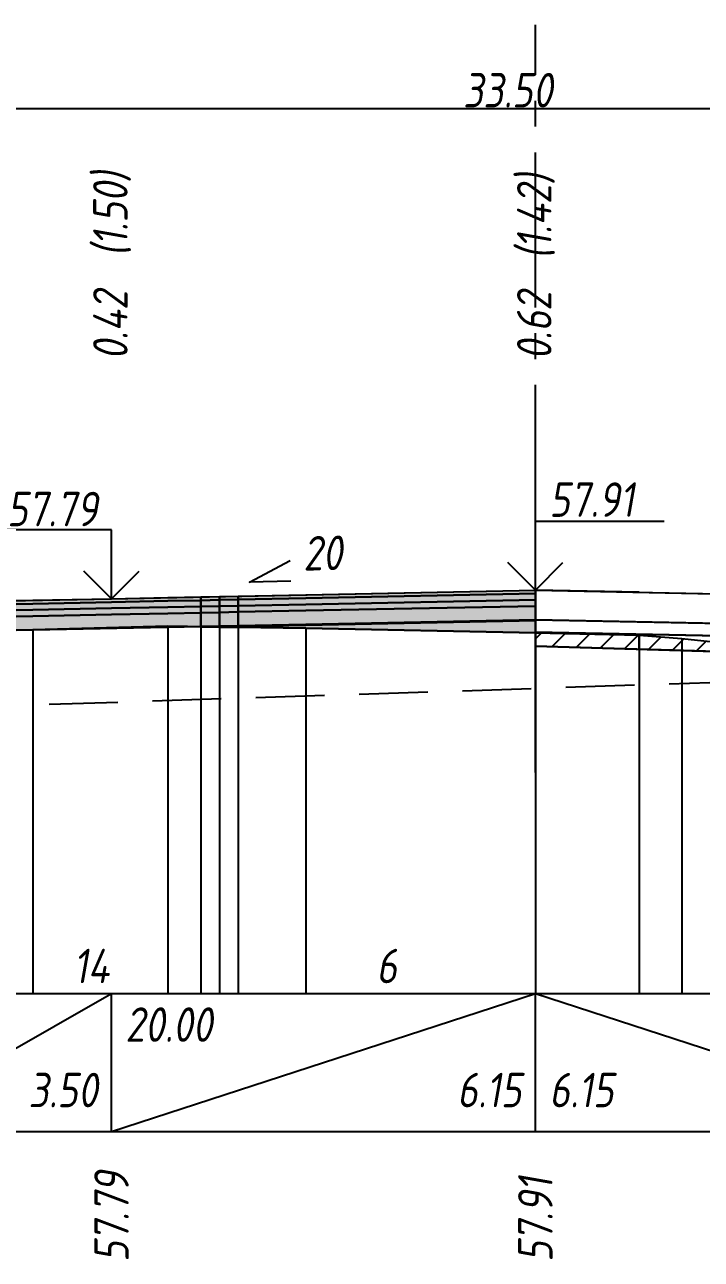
# Model space of a CAD drawing. Extents: x -717 to 1451, y -133302 to 233.
# Drawn here: x 164.6 to 213.7, y -73659.3 to -73569.7 of the extents above; entities that cross this region are included whole.
import ezdxf
from ezdxf.enums import TextEntityAlignment as Align

# ---------------------------------------------------------------- set-up
doc = ezdxf.new("R2010")
doc.units = 0
doc.linetypes.add('осевая2', pattern=[1.125, 0.75, -0.125, 0.125, -0.125])
doc.linetypes.add('штриховая', pattern=[0.75, 0.5, -0.25])
for name, color, linetype in [('Интерполированный поперечник', 2, 'Continuous'), ('Код_514', 1, 'Continuous'), ('Контур_0', 7, 'Continuous'), ('Контур_2660', 7, 'Continuous'), ('Контур_400', 7, 'Continuous'), ('Контур_508', 7, 'Continuous'), ('Контур_512', 7, 'Continuous'), ('Контур_513', 7, 'Continuous'), ('Красный поперечник', 1, 'Continuous'), ('Объём_2501', 7, 'Continuous'), ('Объём_2650', 7, 'Continuous'), ('Объём_2660', 7, 'Continuous'), ('Объём_2753', 7, 'Continuous'), ('Ось', 1, 'осевая2'), ('Откосы', 7, 'Continuous'), ('Отметки покрытия', 7, 'Continuous'), ('Рабочие отметки', 7, 'Continuous'), ('Рабочие отметки доп.', 7, 'Continuous'), ('Слои выравнивания', 7, 'Continuous'), ('Таблица', 7, 'Continuous'), ('Уклоны проезжей части', 7, 'Continuous'), ('Черный поперечник', 3, 'Continuous')]:
    doc.layers.add(name, color=color, linetype=linetype)
for name, color, linetype, true_color in [('Контур_2540', 2, 'Continuous', 0xffff00), ('Контур_2570', 7, 'Continuous', 0x80ff00), ('Контур_2725', 7, 'Continuous', 0x323232), ('Контур_2760', 7, 'Continuous', 0x323232), ('Контур_2761', 7, 'Continuous', 0x323232), ('Контур_2762', 7, 'Continuous', 0x323232), ('Контур_2763', 7, 'Continuous', 0x323232), ('Контур_2764', 7, 'Continuous', 0x323232), ('Контур_2765', 7, 'Continuous', 0x323232), ('Контур_402', 7, 'Continuous', 0xff6464), ('Объём_2500', 7, 'Continuous', 0xc0c0c0), ('Объём_2520', 7, 'Continuous', 0x80ffff), ('Объём_2540', 2, 'Continuous', 0xffff00), ('Объём_2600', 7, 'Continuous', 0x808000), ('Объём_2746', 2, 'Continuous', 0xffff00)]:
    doc.layers.add(name, color=color, linetype=linetype, true_color=true_color)
doc.styles.get("Standard").update_dxf_attribs({"font": 'txt', "height": 2.5})
doc.styles.add('М', font='romand.shx', dxfattribs={"width": 0.8, "oblique": 10, "height": 2.5})
doc.dimstyles.get("Standard").update_dxf_attribs({"dimtxt": 0.18, "dimasz": 0.18, "dimexe": 0.18, "dimexo": 0.0625, "dimgap": 0.09, "dimtad": 0, "dimtih": 1, "dimtoh": 1, "dimdec": 4, "dimzin": 0, "dimdsep": 46, "dimtxsty": 'Standard', "dimcen": 0.09, "dimadec": 0, "dimazin": 0, "dimtfac": 1, "dimtdec": 4, "dimtofl": 0, "dimtmove": 0, "dimatfit": 3, "dimfxl": 1, "dimtolj": 1, "dimtzin": 0, "dimarcsym": 0})

# ---------------------------------------------------------------- blocks, each defined once
blk = doc.blocks.new('_Oblique')
at = {"color": 0, "linetype": 'ByBlock', "lineweight": -2}
blk.add_line((-0.5, -0.5), (0.5, 0.5), dxfattribs=at)
blk = doc.blocks.new('*D3489')
at = {"color": 0, "lineweight": -2, "transparency": 16777216}
for p, q in [((115.903, -73612.801), (115.903, -73575.618)), ((283.403, -73612.721), (283.403, -73575.618)), ((115.903, -73575.798), (283.403, -73575.798))]:
    blk.add_line(p, q, dxfattribs=at)
at = {"layer": 'Defpoints', "color": 0, "transparency": 16777216}
for p in [(283.403, -73575.798), (115.903, -73612.863), (283.403, -73612.783)]:
    blk.add_point(p, dxfattribs=at)
at = {"color": 0, "lineweight": -2, "transparency": 16777216, "rotation": 180}
blk.add_blockref('_Oblique', (115.903, -73575.798), dxfattribs=at)
at = {"color": 0, "lineweight": -2, "transparency": 16777216}
blk.add_blockref('_Oblique', (283.403, -73575.798), dxfattribs=at)
at = {"color": 0, "transparency": 16777216, "insert": (199.653, -73574.458), "char_height": 2.5, "width": 12.08333, "attachment_point": 5, "style": 'М'}
blk.add_mtext('\\A1;33.50', dxfattribs=at)

msp = doc.modelspace()

# ---------------------------------------------------------------- hatches: boundary and pattern name
at = {"layer": 'Объём_2600'}
h = msp.add_hatch(dxfattribs=at)
h.set_pattern_fill('ANSI31', color=6, scale=0.4)
h.paths.add_polyline_path([(142.762, -73616.552), (126.275, -73617.047), (126.814, -73616.899), (126.814, -73616.149), (131.719, -73615.629), (142.762, -73614.225)])
h.paths.add_polyline_path([(209.187, -73613.988), (212.282, -73614.247), (219.594, -73615.007), (219.594, -73615.324), (201.653, -73614.786), (201.653, -73613.836)])
h.paths.add_polyline_path([(291.685, -73616.159), (291.676, -73616.159), (291.676, -73617.486), (230.807, -73615.66), (234.631, -73614.467), (238.193, -73613.56), (240.181, -73614.051), (246.168, -73615.465), (266.815, -73615.625), (268.474, -73615.541), (293.853, -73614.713)])
at = {"layer": 'Слои выравнивания'}
for color, points in [(2, [(161.515, -73611.539), (165.197, -73611.465), (170.903, -73611.351), (175.001, -73611.269), (177.376, -73611.221), (177.376, -73611.471), (175.001, -73611.519), (170.903, -73611.601), (165.197, -73611.715), (161.515, -73611.789)]), (2, [(177.376, -73611.221), (178.73, -73611.194), (178.73, -73611.444), (177.376, -73611.471)]), (3, [(177.376, -73611.471), (178.73, -73611.444), (178.73, -73611.894), (177.376, -73611.921)]), (2, [(178.73, -73611.194), (180.084, -73611.167), (180.084, -73611.417), (178.73, -73611.444)]), (3, [(178.73, -73611.444), (180.084, -73611.417), (180.084, -73611.867), (178.73, -73611.894)]), (2, [(180.084, -73611.167), (185.014, -73611.069), (201.653, -73610.736), (201.653, -73610.986), (185.014, -73611.319), (180.084, -73611.417)]), (3, [(180.084, -73611.417), (185.014, -73611.319), (201.653, -73610.986), (201.653, -73611.436), (185.014, -73611.769), (180.084, -73611.867)]), (4, [(180.084, -73611.867), (185.014, -73611.769), (201.653, -73611.436), (201.653, -73611.886), (185.014, -73612.219), (180.084, -73612.317)]), (3, [(161.515, -73611.789), (165.197, -73611.715), (170.903, -73611.601), (175.001, -73611.519), (177.376, -73611.471), (177.376, -73611.921), (175.001, -73611.969), (170.903, -73612.051), (165.197, -73612.165), (161.515, -73612.239)]), (4, [(161.515, -73612.239), (165.197, -73612.165), (170.903, -73612.051), (175.001, -73611.969), (177.376, -73611.921), (177.376, -73612.371), (175.001, -73612.419), (170.903, -73612.501), (165.197, -73612.615), (161.515, -73612.689)]), (4, [(177.376, -73611.921), (178.73, -73611.894), (178.73, -73612.344), (177.376, -73612.371)]), (5, [(177.376, -73612.371), (178.73, -73612.344), (178.73, -73613.344), (177.376, -73613.371)]), (4, [(178.73, -73611.894), (180.084, -73611.867), (180.084, -73612.317), (178.73, -73612.344)]), (5, [(178.73, -73612.344), (180.084, -73612.317), (180.084, -73613.317), (178.73, -73613.344)]), (5, [(180.084, -73612.317), (185.014, -73612.219), (201.653, -73611.886), (201.653, -73612.886), (185.014, -73613.219), (180.084, -73613.317)]), (5, [(161.515, -73612.689), (165.197, -73612.615), (170.903, -73612.501), (175.001, -73612.419), (177.376, -73612.371), (177.376, -73613.371), (175.001, -73613.419), (170.903, -73613.501), (165.197, -73613.615), (161.515, -73613.689)]), (7, [(180.084, -73613.317), (185.014, -73613.219), (201.653, -73612.886), (201.653, -73612.936), (185.014, -73613.269), (180.084, -73613.367)]), (6, [(180.084, -73613.367), (185.014, -73613.269), (201.653, -73612.936), (201.653, -73613.836), (185.014, -73613.501), (180.084, -73613.417)]), (7, [(177.376, -73613.371), (178.73, -73613.344), (178.73, -73613.394), (177.376, -73613.421)]), (7, [(178.73, -73613.344), (180.084, -73613.317), (180.084, -73613.367), (178.73, -73613.394)]), (6, [(178.73, -73613.394), (180.084, -73613.367), (180.084, -73613.417), (178.73, -73613.444)])]:
    msp.add_hatch(color=color, dxfattribs=at).paths.add_polyline_path(points)

# ---------------------------------------------------------------- linework, layer by layer
at = {"layer": 'Интерполированный поперечник', "linetype": 'штриховая', "ltscale": 10, "flags": 128}
msp.add_lwpolyline([(113.902, -73620.75), (226.41, -73617.032)], dxfattribs=at)
at = {"layer": 'Код_514'}
for p, q in [((153.403, -73650), (170.903, -73640)), ((170.903, -73650), (170.903, -73640)), ((170.903, -73650), (201.653, -73640)), ((201.653, -73650), (201.653, -73640)), ((201.653, -73640), (232.403, -73650))]:
    msp.add_line(p, q, dxfattribs=at)
at = {"layer": 'Контур_0', "color": 250, "flags": 128}
for points in [[(263.403, -73614.121), (201.653, -73612.886), (201.653, -73610.736), (265.903, -73612.021), (265.903, -73614.171), (263.403, -73614.121), (263.403, -73614.121)], [(232.403, -73613.501), (267.403, -73614.201), (268.321, -73615.119), (201.653, -73613.786), (201.653, -73612.886), (232.403, -73613.501), (232.403, -73613.501)]]:
    msp.add_lwpolyline(points, dxfattribs=at)
at = {"layer": 'Контур_2540', "color": 250, "flags": 128}
msp.add_lwpolyline([(288.225, -73617.383), (201.653, -73614.786), (201.653, -73613.786), (288.738, -73615.527), (291.676, -73617.486), (288.225, -73617.383), (288.225, -73617.383)], dxfattribs=at)
at = {"layer": 'Контур_2570', "flags": 128}
msp.add_lwpolyline([(80, -73620.525), (98.548, -73620.193), (108.274, -73620.007), (109.129, -73620.196), (113.902, -73620.75), (113.902, -73620.75), (120.365, -73618.905), (123.472, -73617.819), (126.814, -73616.899), (126.814, -73616.149), (131.719, -73615.629), (142.762, -73614.225), (165.197, -73613.583), (175.001, -73613.331), (185.014, -73613.501), (201.653, -73613.836), (209.187, -73613.988), (212.282, -73614.247), (219.594, -73615.007)], dxfattribs=at)
at = {"layer": 'Контур_2660', "flags": 128}
msp.add_lwpolyline([(201.653, -73614.786), (291.676, -73617.486)], dxfattribs=at)
at = {"layer": 'Контур_2725', "flags": 128}
msp.add_lwpolyline([(142.762, -73614.225), (149.917, -73614.02), (153.403, -73613.951), (155.716, -73613.905), (155.716, -73613.855), (161.515, -73613.739), (161.515, -73613.689), (165.197, -73613.615), (170.903, -73613.501), (175.001, -73613.419), (177.376, -73613.371), (177.376, -73613.421), (178.73, -73613.394), (178.73, -73613.444), (180.084, -73613.417), (185.014, -73613.501), (201.653, -73613.836)], dxfattribs=at)
at = {"layer": 'Контур_2760', "flags": 128}
msp.add_lwpolyline([(142.762, -73611.914), (149.917, -73611.77), (153.403, -73611.701), (155.716, -73611.655), (161.515, -73611.539), (165.197, -73611.465), (170.903, -73611.351), (175.001, -73611.269), (177.376, -73611.221), (178.73, -73611.194), (180.084, -73611.167), (185.014, -73611.069), (201.653, -73610.736)], dxfattribs=at)
at = {"layer": 'Контур_2761', "flags": 128}
msp.add_lwpolyline([(142.762, -73612.164), (149.917, -73612.02), (153.403, -73611.951), (155.716, -73611.905), (161.515, -73611.789), (165.197, -73611.715), (170.903, -73611.601), (175.001, -73611.519), (177.376, -73611.471), (178.73, -73611.444), (180.084, -73611.417), (185.014, -73611.319), (201.653, -73610.986)], dxfattribs=at)
at = {"layer": 'Контур_2762', "flags": 128}
msp.add_lwpolyline([(142.762, -73612.614), (149.917, -73612.47), (153.403, -73612.401), (155.716, -73612.355), (161.515, -73612.239), (165.197, -73612.165), (170.903, -73612.051), (175.001, -73611.969), (177.376, -73611.921), (178.73, -73611.894), (180.084, -73611.867), (185.014, -73611.769), (201.653, -73611.436)], dxfattribs=at)
at = {"layer": 'Контур_2763', "flags": 128}
msp.add_lwpolyline([(142.762, -73613.064), (149.917, -73612.92), (153.403, -73612.851), (155.716, -73612.805), (161.515, -73612.689), (165.197, -73612.615), (170.903, -73612.501), (175.001, -73612.419), (177.376, -73612.371), (178.73, -73612.344), (180.084, -73612.317), (185.014, -73612.219), (201.653, -73611.886)], dxfattribs=at)
at = {"layer": 'Контур_2764', "flags": 128}
msp.add_lwpolyline([(177.376, -73613.371), (178.73, -73613.344), (180.084, -73613.317), (185.014, -73613.219), (201.653, -73612.886)], dxfattribs=at)
at = {"layer": 'Контур_2765', "flags": 128}
msp.add_lwpolyline([(178.73, -73613.394), (180.084, -73613.367), (185.014, -73613.269), (201.653, -73612.936)], dxfattribs=at)
at = {"layer": 'Контур_400', "flags": 128}
for points in [[(133.403, -73612.101), (135.903, -73612.051), (135.903, -73612.051), (153.403, -73611.701), (153.403, -73611.701), (153.403, -73611.701), (153.403, -73611.701), (170.903, -73611.351), (201.653, -73610.736)], [(201.653, -73610.736), (232.403, -73611.351), (249.903, -73611.701), (249.903, -73611.701), (249.903, -73611.701), (249.903, -73611.701), (263.403, -73611.971), (263.403, -73611.971), (265.903, -73612.021)]]:
    msp.add_lwpolyline(points, dxfattribs=at)
at = {"layer": 'Контур_402', "flags": 128}
msp.add_lwpolyline([(107.566, -73617.608), (142.762, -73616.552), (142.762, -73614.225), (149.917, -73614.02), (155.716, -73613.905), (155.716, -73613.855), (161.515, -73613.739), (161.515, -73613.689), (177.376, -73613.371), (177.376, -73613.421), (178.73, -73613.394), (178.73, -73613.444), (180.084, -73613.417), (185.014, -73613.501), (201.653, -73613.836), (201.653, -73614.786), (291.676, -73617.486)], dxfattribs=at)
at = {"layer": 'Контур_508', "flags": 128}
msp.add_lwpolyline([(105, -73619.319), (107.566, -73617.608), (142.762, -73616.552), (142.762, -73614.225), (149.917, -73614.02), (155.716, -73613.905), (155.716, -73613.855), (161.515, -73613.739), (161.515, -73613.689), (177.376, -73613.371), (177.376, -73613.421), (178.73, -73613.394), (178.73, -73613.444), (180.084, -73613.417), (185.014, -73613.501), (201.653, -73613.836), (201.653, -73614.786), (291.676, -73617.486), (291.676, -73616.159), (291.685, -73616.159), (295.036, -73613.925)], dxfattribs=at)
at = {"layer": 'Контур_512', "flags": 128}
msp.add_lwpolyline([(201.653, -73614.786), (291.676, -73617.486), (291.676, -73616.159), (291.685, -73616.159), (295.036, -73613.925)], dxfattribs=at)
at = {"layer": 'Контур_513', "flags": 128}
msp.add_lwpolyline([(105, -73619.319), (107.566, -73617.608), (142.762, -73616.552), (142.762, -73614.225), (149.917, -73614.02), (155.716, -73613.905), (155.716, -73613.855), (161.515, -73613.739), (161.515, -73613.689), (177.376, -73613.371), (177.376, -73613.421), (178.73, -73613.394), (178.73, -73613.444), (180.084, -73613.417), (185.014, -73613.501), (201.653, -73613.836), (201.653, -73614.786), (291.676, -73617.486), (291.676, -73616.159), (291.685, -73616.159), (295.036, -73613.925)], dxfattribs=at)
at = {"layer": 'Красный поперечник'}
for p, q in [((153.403, -73611.701), (170.903, -73611.351)), ((170.903, -73611.351), (201.653, -73610.736)), ((201.653, -73610.736), (232.403, -73611.351)), ((201.653, -73614.786), (201.653, -73640))]:
    msp.add_line(p, q, dxfattribs=at)
at = {"layer": 'Объём_2500', "color": 250, "flags": 128}
msp.add_lwpolyline([(263.403, -73614.121), (201.653, -73612.886), (201.653, -73610.736), (265.903, -73612.021), (265.903, -73614.171), (263.403, -73614.121), (263.403, -73614.121)], dxfattribs=at)
at = {"layer": 'Объём_2501', "flags": 128}
for points in [[(133.403, -73612.101), (135.903, -73612.051), (135.903, -73612.051), (153.403, -73611.701), (153.403, -73611.701), (153.403, -73611.701), (153.403, -73611.701), (170.903, -73611.351), (201.653, -73610.736)], [(201.653, -73610.736), (232.403, -73611.351), (249.903, -73611.701), (249.903, -73611.701), (249.903, -73611.701), (249.903, -73611.701), (263.403, -73611.971), (263.403, -73611.971), (265.903, -73612.021)]]:
    msp.add_lwpolyline(points, dxfattribs=at)
at = {"layer": 'Объём_2520', "color": 250, "flags": 128}
msp.add_lwpolyline([(232.403, -73613.501), (267.403, -73614.201), (268.321, -73615.119), (201.653, -73613.786), (201.653, -73612.886), (232.403, -73613.501), (232.403, -73613.501)], dxfattribs=at)
at = {"layer": 'Объём_2540', "color": 250, "flags": 128}
msp.add_lwpolyline([(288.225, -73617.383), (201.653, -73614.786), (201.653, -73613.786), (288.738, -73615.527), (291.676, -73617.486), (288.225, -73617.383), (288.225, -73617.383)], dxfattribs=at)
at = {"layer": 'Объём_2650', "color": 6, "flags": 128}
msp.add_lwpolyline([(209.187, -73613.988), (212.282, -73614.247), (219.594, -73615.007), (219.594, -73615.324), (201.653, -73614.786), (201.653, -73613.836), (209.187, -73613.988), (209.187, -73613.988)], dxfattribs=at)
at = {"layer": 'Объём_2660', "flags": 128}
msp.add_lwpolyline([(201.653, -73614.786), (291.676, -73617.486)], dxfattribs=at)
at = {"layer": 'Объём_2746', "flags": 128}
msp.add_lwpolyline([(212.282, -73614.247), (219.594, -73615.007), (219.594, -73615.324), (209.187, -73615.012), (209.187, -73613.988), (212.282, -73614.247), (212.282, -73614.247)], dxfattribs=at)
at = {"layer": 'Объём_2753', "flags": 128}
msp.add_lwpolyline([(209.187, -73610.886), (201.653, -73610.736)], dxfattribs=at)
at = {"layer": 'Ось', "ltscale": 15}
msp.add_line((201.653, -73623.971), (201.653, -73569.707), dxfattribs=at)
at = {"layer": 'Откосы', "color": 1, "flags": 128}
msp.add_lwpolyline([(183.908, -73610.09), (180.909, -73610.15), (183.878, -73608.591)], dxfattribs=at)
at = {"layer": 'Отметки покрытия', "color": 1}
for p, q in [((201.653, -73610.736), (201.653, -73605.736)), ((201.653, -73605.736), (211, -73605.736)), ((170.903, -73606.351), (161.464, -73606.351)), ((170.903, -73611.351), (170.903, -73606.351)), ((201.653, -73610.736), (199.653, -73608.736)), ((201.653, -73610.736), (203.653, -73608.736)), ((170.903, -73611.351), (168.903, -73609.351)), ((170.903, -73611.351), (172.903, -73609.351))]:
    msp.add_line(p, q, dxfattribs=at)
at = {"layer": 'Слои выравнивания'}
for p, q in [((177.376, -73611.221), (177.376, -73640)), ((177.376, -73611.221), (177.376, -73640)), ((178.73, -73611.194), (178.73, -73640)), ((178.73, -73611.194), (178.73, -73640)), ((180.084, -73611.167), (180.084, -73640)), ((201.653, -73610.736), (201.653, -73640))]:
    msp.add_line(p, q, dxfattribs=at)
at = {"layer": 'Слои выравнивания', "color": 2, "flags": 128}
for points in [[(161.515, -73611.539), (165.197, -73611.465), (170.903, -73611.351), (175.001, -73611.269), (177.376, -73611.221), (177.376, -73611.471), (175.001, -73611.519), (170.903, -73611.601), (165.197, -73611.715), (161.515, -73611.789)], [(177.376, -73611.221), (178.73, -73611.194), (178.73, -73611.444), (177.376, -73611.471)], [(177.376, -73611.221), (177.376, -73611.471)], [(178.73, -73611.194), (180.084, -73611.167), (180.084, -73611.417), (178.73, -73611.444)], [(178.73, -73611.194), (178.73, -73611.444)], [(180.084, -73611.167), (185.014, -73611.069), (201.653, -73610.736), (201.653, -73610.986), (185.014, -73611.319), (180.084, -73611.417)]]:
    msp.add_lwpolyline(points, close=True, dxfattribs=at)
at = {"layer": 'Слои выравнивания', "color": 3, "flags": 128}
for points in [[(177.376, -73611.471), (178.73, -73611.444), (178.73, -73611.894), (177.376, -73611.921)], [(178.73, -73611.444), (180.084, -73611.417), (180.084, -73611.867), (178.73, -73611.894)], [(178.73, -73611.444), (178.73, -73611.894)], [(180.084, -73611.417), (185.014, -73611.319), (201.653, -73610.986), (201.653, -73611.436), (185.014, -73611.769), (180.084, -73611.867)], [(161.515, -73611.789), (165.197, -73611.715), (170.903, -73611.601), (175.001, -73611.519), (177.376, -73611.471), (177.376, -73611.921), (175.001, -73611.969), (170.903, -73612.051), (165.197, -73612.165), (161.515, -73612.239)], [(177.376, -73611.471), (177.376, -73611.921)]]:
    msp.add_lwpolyline(points, close=True, dxfattribs=at)
at = {"layer": 'Слои выравнивания', "color": 4, "flags": 128}
for points in [[(180.084, -73611.867), (185.014, -73611.769), (201.653, -73611.436), (201.653, -73611.886), (185.014, -73612.219), (180.084, -73612.317)], [(161.515, -73612.239), (165.197, -73612.165), (170.903, -73612.051), (175.001, -73611.969), (177.376, -73611.921), (177.376, -73612.371), (175.001, -73612.419), (170.903, -73612.501), (165.197, -73612.615), (161.515, -73612.689)], [(177.376, -73611.921), (178.73, -73611.894), (178.73, -73612.344), (177.376, -73612.371)], [(177.376, -73611.921), (177.376, -73612.371)], [(178.73, -73611.894), (180.084, -73611.867), (180.084, -73612.317), (178.73, -73612.344)], [(178.73, -73611.894), (178.73, -73612.344)]]:
    msp.add_lwpolyline(points, close=True, dxfattribs=at)
at = {"layer": 'Слои выравнивания', "color": 5, "flags": 128}
for points in [[(177.376, -73612.371), (178.73, -73612.344), (178.73, -73613.344), (177.376, -73613.371)], [(178.73, -73612.344), (180.084, -73612.317), (180.084, -73613.317), (178.73, -73613.344)], [(178.73, -73612.344), (178.73, -73613.344)], [(180.084, -73612.317), (185.014, -73612.219), (201.653, -73611.886), (201.653, -73612.886), (185.014, -73613.219), (180.084, -73613.317)], [(161.515, -73612.689), (165.197, -73612.615), (170.903, -73612.501), (175.001, -73612.419), (177.376, -73612.371), (177.376, -73613.371), (175.001, -73613.419), (170.903, -73613.501), (165.197, -73613.615), (161.515, -73613.689)], [(177.376, -73612.371), (177.376, -73613.371)]]:
    msp.add_lwpolyline(points, close=True, dxfattribs=at)
at = {"layer": 'Слои выравнивания', "color": 7, "flags": 128}
for points in [[(180.084, -73613.317), (185.014, -73613.219), (201.653, -73612.886), (201.653, -73612.936), (185.014, -73613.269), (180.084, -73613.367)], [(177.376, -73613.371), (178.73, -73613.344), (178.73, -73613.394), (177.376, -73613.421)], [(178.73, -73613.344), (180.084, -73613.317), (180.084, -73613.367), (178.73, -73613.394)], [(178.73, -73613.344), (178.73, -73613.394)]]:
    msp.add_lwpolyline(points, close=True, dxfattribs=at)
at = {"layer": 'Слои выравнивания', "color": 6, "flags": 128}
for points in [[(180.084, -73613.367), (185.014, -73613.269), (201.653, -73612.936), (201.653, -73613.836), (185.014, -73613.501), (180.084, -73613.417)], [(178.73, -73613.394), (180.084, -73613.367), (180.084, -73613.417), (178.73, -73613.444)]]:
    msp.add_lwpolyline(points, close=True, dxfattribs=at)
at = {"layer": 'Таблица'}
for p, q in [((80, -73640), (320.036, -73640)), ((80, -73650), (320.036, -73650))]:
    msp.add_line(p, q, dxfattribs=at)
at = {"layer": 'Уклоны проезжей части', "color": 1, "flags": 128}
msp.add_lwpolyline([(183.908, -73610.09), (180.909, -73610.15), (183.878, -73608.591)], dxfattribs=at)
at = {"layer": 'Черный поперечник', "color": 7}
for p, q in [((165.197, -73613.583), (165.197, -73640)), ((175.001, -73613.331), (175.001, -73640)), ((185.014, -73613.501), (185.014, -73640)), ((201.653, -73613.836), (201.653, -73640)), ((209.187, -73613.988), (209.187, -73640)), ((212.282, -73614.247), (212.282, -73640))]:
    msp.add_line(p, q, dxfattribs=at)
at = {"layer": 'Черный поперечник', "flags": 128}
msp.add_lwpolyline([(80, -73619.775), (98.548, -73619.443), (108.274, -73619.257), (109.129, -73619.446), (113.902, -73620), (120.365, -73618.155), (123.472, -73617.069), (126.814, -73616.149), (131.719, -73615.629), (142.762, -73614.225), (165.197, -73613.583), (175.001, -73613.331), (185.014, -73613.501), (201.653, -73613.836), (209.187, -73613.988), (212.282, -73614.247), (219.594, -73615.007)], dxfattribs=at)

# ---------------------------------------------------------------- texts
at = {"layer": 'Код_514', "style": 'М', "oblique": 10, "width": 0.8}
msp.add_text('20.00', height=2.5, dxfattribs=at).set_placement((171.903, -73641), align=Align.TOP_LEFT)
for s, p in [('3.50', (169.903, -73649)), ('6.15', (200.653, -73649))]:
    msp.add_text(s, height=2.5, dxfattribs=at).set_placement(p, align=Align.BOTTOM_RIGHT)
msp.add_text('6.15', height=2.5, dxfattribs=at).set_placement((202.653, -73649), align=Align.BOTTOM_LEFT)
for s, p in [('57.79', (170.903, -73659.482)), ('57.91', (201.653, -73659.482))]:
    msp.add_text(s, height=2.5, rotation=90, dxfattribs=at).set_placement(p, align=Align.MIDDLE_LEFT)
at = {"layer": 'Откосы', "color": 1, "style": 'М', "oblique": 10, "width": 0.8}
msp.add_text('20', height=2.5, rotation=1.14576, dxfattribs=at).set_placement((186.258, -73610.043), align=Align.BOTTOM_CENTER)
at = {"layer": 'Отметки покрытия', "color": 1, "style": 'М', "oblique": 10, "width": 0.8}
msp.add_text('57.91', height=2.5, dxfattribs=at).set_placement((202.653, -73606.163), align=Align.BOTTOM_LEFT)
msp.add_text('57.79', height=2.5, dxfattribs=at).set_placement((169.903, -73606.846), align=Align.BOTTOM_RIGHT)
at = {"layer": 'Рабочие отметки', "color": 1, "style": 'М', "oblique": 10, "width": 0.8}
for s, p in [('0.42', (170.824, -73594.021)), ('0.62', (201.574, -73594.021))]:
    msp.add_text(s, height=2.5, rotation=90, dxfattribs=at).set_placement(p, align=Align.MIDDLE_LEFT)
at = {"layer": 'Рабочие отметки доп.', "color": 1, "style": 'М', "oblique": 10, "width": 0.8}
for s, p in [('(1.50)', (170.824, -73586.521)), ('(1.42)', (201.574, -73586.721))]:
    msp.add_text(s, height=2.5, rotation=90, dxfattribs=at).set_placement(p, align=Align.MIDDLE_LEFT)
at = {"layer": 'Слои выравнивания', "style": 'М', "oblique": 10, "width": 0.8}
for s, p in [('14', (169.446, -73640)), ('6', (190.868, -73640))]:
    msp.add_text(s, height=2.5, dxfattribs=at).set_placement(p, align=Align.BOTTOM_CENTER)
at = {"layer": 'Уклоны проезжей части', "color": 1, "style": 'М', "oblique": 10, "width": 0.8}
msp.add_text('20', height=2.5, rotation=1.14576, dxfattribs=at).set_placement((186.258, -73610.043), align=Align.BOTTOM_CENTER)

# ---------------------------------------------------------------- dimensions: what is measured, and where the dimension line sits
at = {"color": 5}
dim = msp.add_linear_dim(base=(283.403, -73575.798), p1=(115.903, -73612.863), p2=(283.403, -73612.783), angle=180, dimstyle='Standard', override={"dimtxt": 2.5, "dimasz": 1, "dimtad": 1, "dimdec": 2, "dimlfac": 0.2, "dimtxsty": 'М', "dimblk1": 'Oblique', "dimblk2": 'Oblique', "dimsah": 1}, dxfattribs=at)
dim.commit()
dim.dimension.update_dxf_attribs({"geometry": '*D3489', "text_midpoint": (199.653, -73574.458)})

doc.saveas('drawing.dxf')
